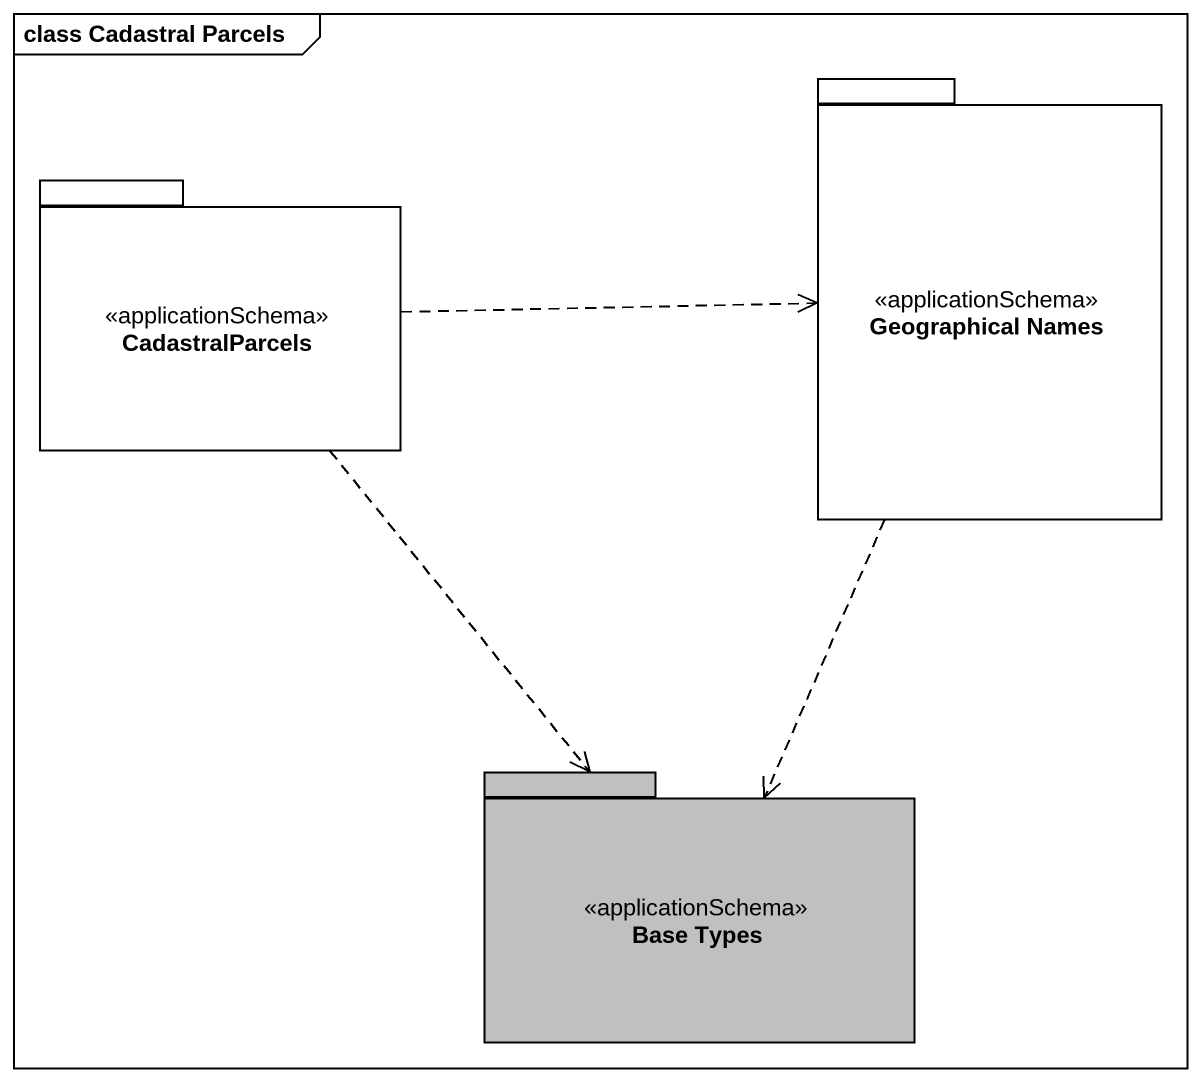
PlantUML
@startuml
mainframe class Cadastral Parcels
package "Geographical Names" as Geographical_Names <<applicationSchema>> {
}
package CadastralParcels <<applicationSchema>> {
}
package "Base Types" as Base_Types <<applicationSchema>> #C0C0C0 {
}
Geographical_Names ..> Base_Types
CadastralParcels .right.> Geographical_Names
CadastralParcels ..> Base_Types
@enduml
